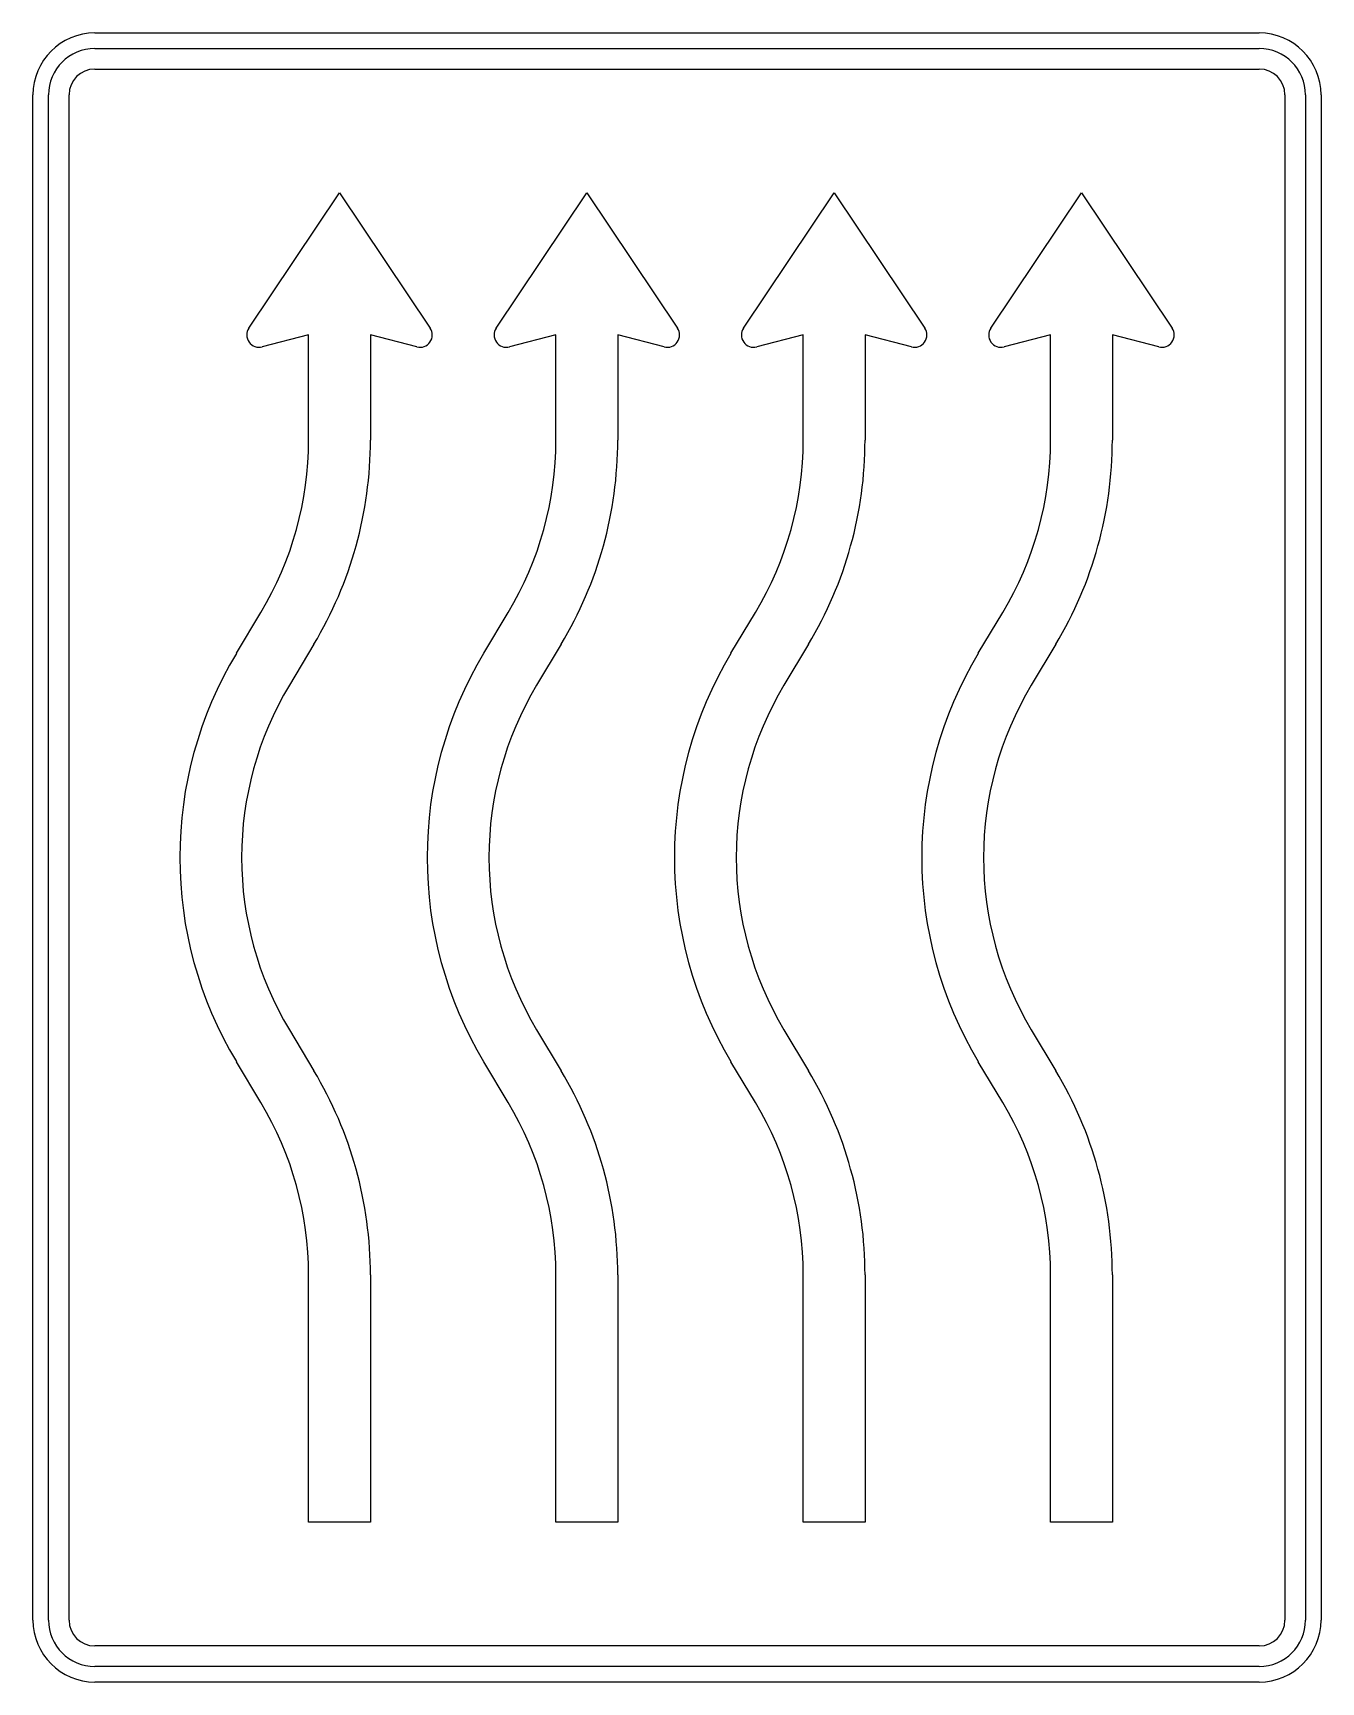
# Model space of a CAD drawing. Extents: x 0 to 1250, y 0 to 1600.
import ezdxf

# ---------------------------------------------------------------- set-up
doc = ezdxf.new("R2010")
doc.units = 0
doc.header["$LTSCALE"] = 25
doc.linetypes.add('AUSGEZOGEN', pattern=[0])
doc.layers.get('0').update_dxf_attribs({"linetype": 'AUSGEZOGEN'})

msp = doc.modelspace()

# ---------------------------------------------------------------- linework, layer by layer
for p, q in [((60, 1600), (1190, 1600)), ((60, 1585), (1190, 1585)), ((60, 1565), (1190, 1565)), ((0, 60), (0, 1540)), ((15, 60), (15, 1540)), ((35, 60), (35, 1540)), ((1215, 1540), (1215, 60)), ((1235, 1540), (1235, 60)), ((1250, 1540), (1250, 60)), ((209.5, 1313.7), (297.5, 1445)), ((297.5, 1445), (385.5, 1313.7)), ((449.5, 1313.7), (537.5, 1445)), ((537.5, 1445), (625.5, 1313.7)), ((689.5, 1313.7), (777.5, 1445)), ((777.5, 1445), (865.5, 1313.7)), ((929.5, 1313.7), (1017.5, 1445)), ((1017.5, 1445), (1105.5, 1313.7)), ((267.5, 1307), (222.5, 1295.4)), ((267.5, 1205), (267.5, 1307)), ((372.5, 1295.4), (327.5, 1307)), ((327.5, 1307), (327.5, 1205)), ((507.5, 1307), (462.5, 1295.4)), ((507.5, 1205), (507.5, 1307)), ((612.5, 1295.4), (567.5, 1307)), ((567.5, 1307), (567.5, 1205)), ((747.5, 1307), (702.5, 1295.4)), ((747.5, 1205), (747.5, 1307)), ((852.5, 1295.4), (807.5, 1307)), ((807.5, 1307), (807.5, 1205)), ((987.5, 1307), (942.5, 1295.4)), ((987.5, 1205), (987.5, 1307)), ((1092.5, 1295.4), (1047.5, 1307)), ((1047.5, 1307), (1047.5, 1205)), ((197.4, 998.1), (221.2, 1037.8)), ((437.4, 998.1), (461.2, 1037.8)), ((677.4, 998.1), (701.2, 1037.8)), ((917.4, 998.1), (941.2, 1037.8)), ((272.6, 1006.9), (248.8, 967.2)), ((512.6, 1006.9), (488.8, 967.2)), ((752.6, 1006.9), (728.8, 967.2)), ((992.6, 1006.9), (968.8, 967.2)), ((248.8, 632.8), (272.6, 593.1)), ((488.8, 632.8), (512.6, 593.1)), ((728.8, 632.8), (752.6, 593.1)), ((968.8, 632.8), (992.6, 593.1)), ((221.2, 562.2), (197.4, 601.9)), ((461.2, 562.2), (437.4, 601.9)), ((701.2, 562.2), (677.4, 601.9)), ((941.2, 562.2), (917.4, 601.9)), ((267.5, 155), (267.5, 395)), ((327.5, 395), (327.5, 155)), ((507.5, 155), (507.5, 395)), ((567.5, 395), (567.5, 155)), ((747.5, 155), (747.5, 395)), ((807.5, 395), (807.5, 155)), ((987.5, 155), (987.5, 395)), ((1047.5, 395), (1047.5, 155)), ((327.5, 155), (267.5, 155)), ((567.5, 155), (507.5, 155)), ((807.5, 155), (747.5, 155)), ((1047.5, 155), (987.5, 155)), ((1190, 35), (60, 35)), ((1190, 15), (60, 15)), ((1190, 0), (60, 0))]:
    msp.add_line(p, q)
for centre, radius, start, end in [((60, 1540), 60, 90, 180), ((1190, 1540), 60, 0, 90), ((60, 1540), 45, 90, 180), ((1190, 1540), 45, 0, 90), ((60, 1540), 25, 90, 180), ((1190, 1540), 25, 0, 90), ((219.5, 1307), 12, 146.195, 284.475), ((375.5, 1307), 12, 255.525, 393.805), ((459.5, 1307), 12, 146.195, 284.475), ((615.5, 1307), 12, 255.525, 393.805), ((699.5, 1307), 12, 146.195, 284.475), ((855.5, 1307), 12, 255.525, 393.805), ((939.5, 1307), 12, 146.195, 284.475), ((1095.5, 1307), 12, 255.525, 393.805), ((-57.5, 1205), 325, 329.04, 360), ((-57.5, 1205), 385, 329.04, 360), ((182.5, 1205), 325, 329.04, 360), ((182.5, 1205), 385, 329.04, 360), ((422.5, 1205), 325, 329.04, 360), ((422.5, 1205), 385, 329.04, 360), ((662.5, 1205), 325, 329.04, 360), ((662.5, 1205), 385, 329.04, 360), ((527.5, 800), 385, 149.04, 210.96), ((767.5, 800), 385, 149.04, 210.96), ((1007.5, 800), 385, 149.04, 210.96), ((1247.5, 800), 385, 149.04, 210.96), ((527.5, 800), 325, 149.04, 210.96), ((767.5, 800), 325, 149.04, 210.96), ((1007.5, 800), 325, 149.04, 210.96), ((1247.5, 800), 325, 149.04, 210.96), ((-57.5, 395), 385, 0, 30.96), ((182.5, 395), 385, 0, 30.96), ((422.5, 395), 385, 0, 30.96), ((662.5, 395), 385, 0, 30.96), ((-57.5, 395), 325, 0, 30.96), ((182.5, 395), 325, 0, 30.96), ((422.5, 395), 325, 0, 30.96), ((662.5, 395), 325, 0, 30.96), ((60, 60), 60, 180, 270), ((60, 60), 45, 180, 270), ((60, 60), 25, 180, 270), ((1190, 60), 60, 270, 360), ((1190, 60), 45, 270, 360), ((1190, 60), 25, 270, 360)]:
    msp.add_arc(centre, radius, start, end)

doc.saveas('drawing.dxf')
